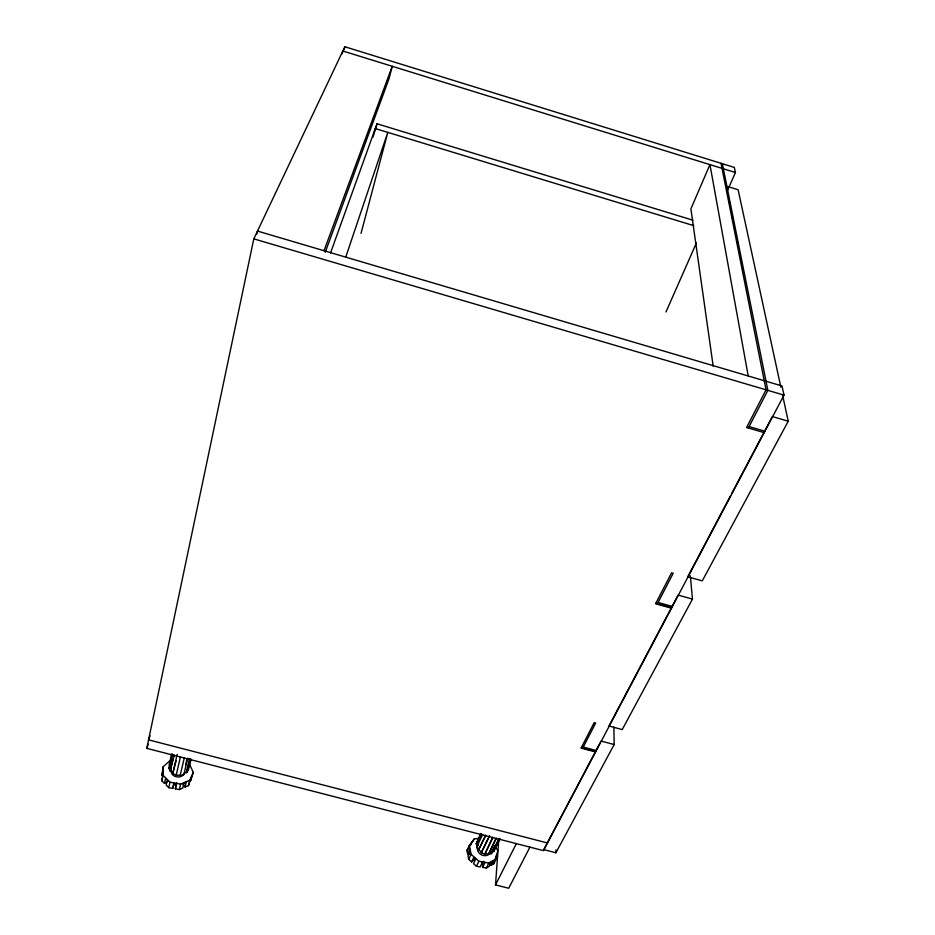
<?xml version="1.0" encoding="UTF-8"?>
<svg xmlns="http://www.w3.org/2000/svg" width="935" height="935" viewBox="0 0 935 935"><rect width="100%" height="100%" fill="white"/><g stroke="black" fill="none" stroke-linecap="round" stroke-linejoin="round"><path stroke-width="1.4" d="M168.019 781.111L164.455 783.378L161.872 780.795L163.111 775.349L163.111 766.829L169.948 760.669M161.872 780.795L163.017 772.555M600.363 742.332L543.726 849.623L555.904 852.767L555.986 849.845M187.771 758.192L183.821 774.601L180.139 775.442L176.236 775.08L172.73 773.537L177.182 754.346M529.935 847.133L508.698 888.25L495.515 884.896L498.659 841.255M172.017 754.358L168.873 768.079L169.539 768.149L169.714 766.092M489.589 863.683L491.015 865.378L493.797 863.788L496.275 858.786L497.736 850.581L495.527 847.04M493.797 863.788L494.346 860.691M256.891 233.925L257.499 231.074L782.011 385.968L784.009 395.119L543.48 850.628L146.772 748.339L253.806 238.857L344.863 46.75L734.337 167.423L735.448 172.519L727.149 191.196M191.02 777.651L188.473 785.622L185.048 787.095L186.264 782.092L183.985 783.074L182.769 788.076L179.321 789.572L175.359 788.86L176.131 785.19L173.513 784.71L172.73 788.38L168.768 787.667L166.173 785.084L167.33 780.059L165.6 778.341L164.455 783.378M163.111 766.829L161.884 775.466L163.017 770.428M171.631 754.031L169.13 765.005L169.796 765.064L172.309 754.089M169.539 768.149L170.486 764.035M174.12 755.667L170.135 771.083L173.933 754.627M168.768 787.667L170.03 782.221L163.111 775.349M172.73 773.537L176.096 760.88M342.187 53.844L342.841 51.004L735.448 172.519M344.197 49.59L344.863 46.75M172.73 788.38L173.91 783.366L176.54 783.846M176.236 775.08L180.467 756.742M175.359 788.86L176.727 782.677M180.139 775.442L184.382 757.654M179.321 789.572L180.619 784.138L189.805 780.199L193.288 772.345L189.524 764.257M185.679 764.608L187 759.138M183.821 774.601L183.377 774.18L186.287 772.252L189.583 758.589M186.287 772.252L186.719 772.672L190.039 759.01M188.73 765.8L187.736 769.891L188.402 769.961L191.056 759.033M188.601 766.887L189.934 761.429M188.473 785.622L189.805 780.199M191.885 775.699L190.647 780.69L193.288 772.345M373.112 137.013L375.286 128.574L693.805 225.662M375.204 130.771L377.015 123.771L692.94 220.192M361.027 233.388L387.791 132.384L345.646 257.394M499.442 838.496L493.271 851.107L493.762 851.54L494.685 848.699L494.077 848.653M481.642 833.868L476.207 843.954L480.789 833.529M330.534 252.941L377.015 123.771M146.772 748.339L148.268 744.225M150.056 735.751L148.548 739.854L547.524 842.973M325.275 252.181L389.018 78.704L392.233 66.291L324.013 250.72M665.977 311.998L696.376 243.006M470.422 853.877L467.593 853.807L466.916 850.499L469.288 845.462L474.138 838.964L479.386 838.263M469.288 846.888L472.14 841.78L470.504 845.275M472.946 841.477L474.138 838.964M467.593 853.807L469.791 849.155L470.235 851.353L468.038 855.992L468.727 859.312L471.602 861.93L474.349 859.522M468.727 859.312L471.111 854.286L469.288 845.462M476.207 843.954L481.022 833.81M477.668 841.558L481.268 833.962M485.487 835.948L478.44 850.219L476.651 847.145L482.682 834.476M476.651 847.145L478.475 844.667M471.602 861.93L473.823 857.29L475.74 859.02L473.519 863.659L476.418 866.278L480.146 866.944L482.402 862.315L484.879 862.76L482.624 867.376L486.352 868.042L489.157 866.441L491.436 861.825L493.294 860.761L491.015 865.378M478.44 850.219L485.709 835.025M492.78 837.795L484.809 854.228L481.303 852.708L489.227 836.264M481.303 852.708L489.601 835.913M476.418 866.278L478.837 861.252L471.111 854.286M484.809 854.228L492.687 837.246M483.675 861.264L482.553 863.578L482.624 867.376M498.974 838.45L491.553 853.585L488.409 854.543L495.714 838.835M488.409 854.543L496.415 838.122M491.553 853.585L491.062 853.164L494.767 845.591M495.305 847.437L499.629 838.613M493.762 851.54L499.944 838.929M486.352 868.042L488.818 863.04L496.275 858.786M495.854 856.343L496.999 854.041M494.919 859.546L496.637 856.074M495.515 884.896L516.342 843.627M582.762 748L595.688 723.035L594.204 722.638L581.056 748.105L595.583 751.962M657.48 603.636L673.188 573.272L671.575 572.816L655.575 603.788L671.494 608.206M748.362 428.02L767.857 390.363L722.358 163.719M730.364 496.029L687.728 576.801L702.279 580.869L788.228 421.217L782.7 395.657M731.708 493.47L772.31 416.554L788.228 421.217M555.904 852.767L614.166 744.552L613.863 727.091M692.473 599.09L622.231 729.569L608.965 726.016L678.074 595.092L692.473 599.09L690.334 575.843M186.719 772.672L188.402 769.961M466.916 850.499L468.751 848.045M491.062 853.164L493.271 851.107M477.411 838.894L479.69 838.59M484.727 853.678L488.327 853.982M478.837 861.252L488.818 863.04M170.03 782.221L180.619 784.138M601.03 741.046L614.166 744.552M583.253 747.053L596.331 750.536M581.313 747.614L595.84 751.483M655.879 603.192L671.797 607.61M658.076 602.491L672.405 606.464M749.099 426.594L764.947 431.222M764.199 432.636L746.597 427.505L766.057 389.825L721.025 163.298M253.806 238.857L784.009 395.119M727.57 186.497L738.112 189.747L780.854 387.137M478.813 849.868L481.689 852.358M170.637 770.756L173.22 773.21M182.687 783.764L185.048 787.095M168.873 768.079L170.135 771.083M726.834 188.952L727.395 191.815M728.832 198.968L730.258 206.132M731.696 213.285L732.83 219.012M737.131 240.482L737.703 243.345M748.222 375.999L709.946 164.618L690.895 208.879L713.183 366.169M476.827 844.001L477.259 847.192M184.183 773.338A6.638 5.271 7.5 0 1 176.096 776.74A6.638 5.271 7.5 0 1 171.374 770.043M488.689 854.204A6.51 5.049 30.9 0 1 480.824 854.473A6.51 5.049 30.9 0 1 477.762 847.332"/></g></svg>
